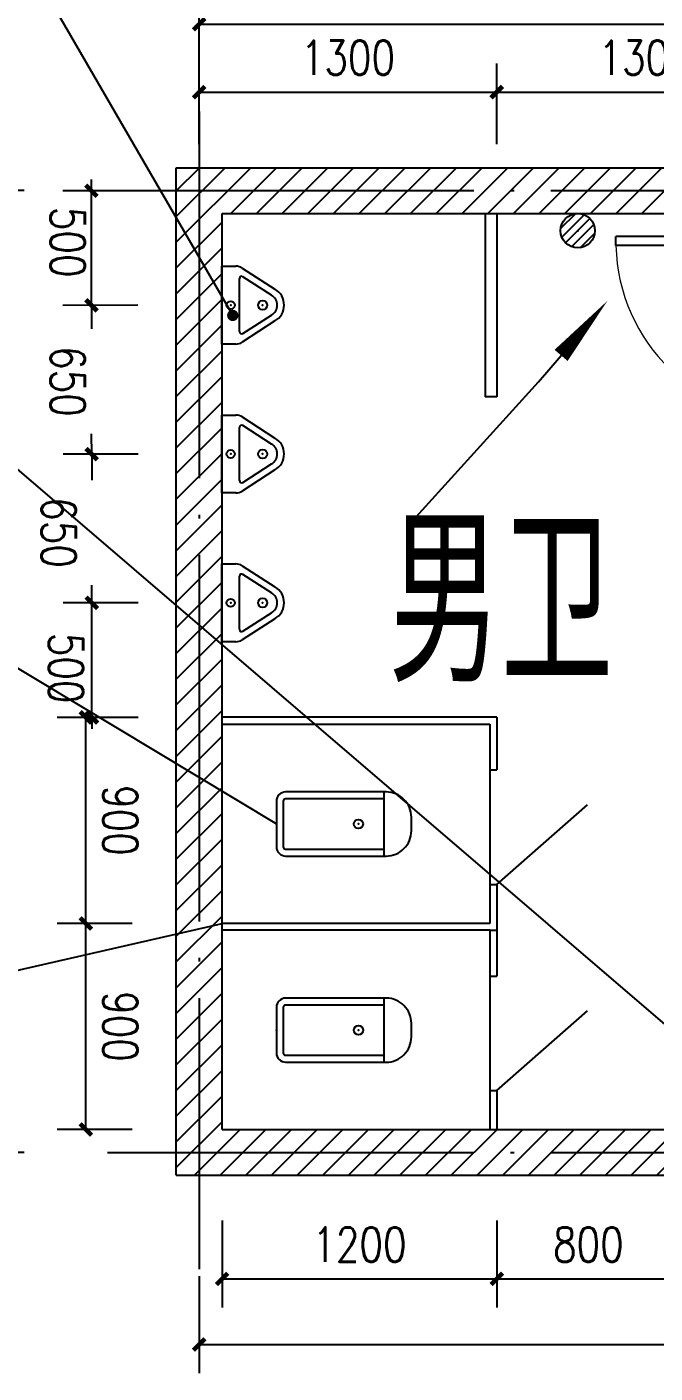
# Model space of a CAD drawing. Header units: millimetres. Extents: x 591771 to 1936534, y -622016 to 355666.
# Drawn here: x 729774 to 735262, y 123641 to 135399 of the extents above; entities that cross this region are included whole.
import ezdxf

# ---------------------------------------------------------------- set-up
doc = ezdxf.new("R2010")
doc.units = ezdxf.units.MM
doc.header["$LTSCALE"] = 80
doc.linetypes.add('DOTE', pattern=[2.42, 2, -0.2, 0.02, -0.2])
for name, color, linetype in [('\\M+5BDA8-\\M+5B3DF\\M+5B4E7', 3, 'Continuous'), ('\\M+5BDA8-\\M+5BDE0\\M+5BEDF', 6, 'Continuous'), ('\\M+5BDA8-\\M+5C3C5', 4, 'Continuous'), ('\\M+5BDA8-\\M+5C3C5\\M+5B4B0\\M+5B1E0\\M+5BAC5', 7, 'Continuous'), ('\\M+5BDA8-\\M+5C7BD-\\M+5D7A9', 31, 'Continuous'), ('\\M+5BDA8-\\M+5D2FD\\M+5B3F6', 3, 'Continuous'), ('\\M+5BDA8-\\M+5D6E1', 17, 'DOTE'), ('\\M+5C1A2\\M+5C3E6\\M+5CFDF\\M+5CCF51', 7, 'Continuous'), ('\\M+5C1A2\\M+5C3E6\\M+5CFF4\\M+5CCF53', 252, 'Continuous'), ('PUB_TEXT', 7, 'Continuous')]:
    doc.layers.add(name, color=color, linetype=linetype)
doc.styles.add('_HZTXT', font='txt.shx', dxfattribs={"width": 0.8, "bigfont": 'hztxt.shx'})
doc.styles.add('A-WIN-LABEL', font='SIMPLEX', dxfattribs={"bigfont": 'GBCBIG'})
doc.styles.add('DIM_FONT', font='SIMPLEX.shx', dxfattribs={"width": 0.8})
doc.dimstyles.new('DIMN50', dxfattribs={"dimscale": 0.5, "dimtxt": 300, "dimasz": 100, "dimexe": 250, "dimexo": 300, "dimgap": 150, "dimtad": 1, "dimdec": 0, "dimzin": 0, "dimdsep": 46, "dimtxsty": 'DIM_FONT', "dimblk": 'ARCHTICK', "dimcen": 0.09, "dimclrt": 7, "dimazin": 2, "dimtfac": 1, "dimtdec": 0, "dimtix": 1, "dimtmove": 2, "dimatfit": 3, "dimldrblk": 'ARCHTICK', "dimfxl": 0, "dimtolj": 1, "dimtzin": 0, "dimarcsym": 0})
pattern_1 = [(45, (5890.33, 1998.77), (-56.126601, 56.126601), [])]

# ---------------------------------------------------------------- blocks, each defined once
blk = doc.blocks.new('\\M+5B6FE\\M+5CEAC\\M+5C3C5\\M+5BFE2$\\M+5CFB5\\M+5CDB3\\M+5CDBC\\M+5BFE2$00000107')
at = {"color": 0}
for p, q in [((0.45, 0.975), (0.5, 0.975)), ((0.45, 0), (0.45, 0.975)), ((0.5, 0), (0.5, 0.975)), ((0.5, 0), (0.45, 0))]:
    blk.add_line(p, q, dxfattribs=at)
at = {"color": 0, "lineweight": 13}
blk.add_arc((0.475, 0), 0.975, 91.46928, 180, dxfattribs=at)
blk = doc.blocks.new('\\M+5BDE0\\M+5BEDF\\M+5BFE2$\\M+5CFB5\\M+5CDB3\\M+5CDBC\\M+5BFE2$00000006')
for p, q in [((-74.2, 10.6), (-10.6, 74.2)), ((-69.8, -27.4), (27.4, 69.8)), ((-53, -53), (53, 53)), ((-27.4, -69.8), (69.8, 27.4)), ((10.6, -74.2), (74.2, -10.6))]:
    blk.add_line(p, q)
blk.add_circle((0, 0), 75)
blk.add_point((0, 0))
blk = doc.blocks.new('\\M+5BDE0\\M+5BEDF\\M+5BFE2$\\M+5CFB5\\M+5CDB3\\M+5CDBC\\M+5BFE2$00000054')
at = {"color": 0}
for p, q in [((-124.2, -91.5, 0), (-43.3, -215.6, 0)), ((-115.8, -76, 0), (115.8, -76, 0)), ((43.3, -215.6, 0), (124.2, -91.5, 0))]:
    blk.add_line(p, q, dxfattribs=at)
at = {"color": 0, "elevation": 0}
blk.add_lwpolyline([(69.3, -230.6, -0.57735), (-69.3, -230.6), (-161.9, -88.4, -0.145378), (-170, -61.1), (-170, 0), (170, 0), (170, -61.1, -0.145378), (161.9, -88.4)], format="xyb", close=True, dxfattribs=at)
at = {"color": 0}
for centre, radius in [((0, -38, 0), 17.7), ((0, -177, 0), 20)]:
    blk.add_circle(centre, radius, dxfattribs=at)
for centre, radius, start, end in [((-115.8, -86, 0), 10, 90, 213.0863), ((115.8, -86, 0), 10, 326.9137, 90), ((0, -190.6, 0), 50, 210, 330)]:
    blk.add_arc(centre, radius, start, end, dxfattribs=at)
for p in [(0, -38, 0), (0, -177, 0)]:
    blk.add_point(p, dxfattribs=at)
blk = doc.blocks.new('_ArchTick')
at = {"color": 0, "linetype": 'ByBlock', "const_width": 0.4}
blk.add_lwpolyline([(-0.5, -0.5), (0.5, 0.5)], dxfattribs=at)
blk = doc.blocks.new('*D888')
at = {"layer": '\\M+5BDA8-\\M+5B3DF\\M+5B4E7', "color": 0, "lineweight": -2, "transparency": 16777216}
for p, q in [((748632.7, 130072.6), (748632.7, 130579.7)), ((751232.8, 130072.6), (751232.8, 130579.7)), ((748632.7, 130454.7), (751232.8, 130454.7))]:
    blk.add_line(p, q, dxfattribs=at)
at = {"layer": 'Defpoints', "color": 0, "transparency": 16777216}
for p in [(751232.8, 130454.7), (748632.7, 129922.6), (751232.8, 129922.6)]:
    blk.add_point(p, dxfattribs=at)
at = {"layer": '\\M+5BDA8-\\M+5B3DF\\M+5B4E7', "color": 0, "lineweight": -2, "transparency": 16777216, "xscale": 50, "yscale": 50, "zscale": 50, "rotation": 180}
blk.add_blockref('_ArchTick', (748632.7, 130454.7), dxfattribs=at)
at = {"layer": '\\M+5BDA8-\\M+5B3DF\\M+5B4E7', "color": 0, "lineweight": -2, "transparency": 16777216, "xscale": 50, "yscale": 50, "zscale": 50}
blk.add_blockref('_ArchTick', (751232.8, 130454.7), dxfattribs=at)
at = {"layer": '\\M+5BDA8-\\M+5B3DF\\M+5B4E7', "color": 7, "transparency": 16777216, "insert": (749932.8, 130604.7), "char_height": 150, "attachment_point": 5, "style": 'DIM_FONT'}
blk.add_mtext('\\A1;2600', dxfattribs=at)
blk = doc.blocks.new('*D889')
at = {"layer": '\\M+5BDA8-\\M+5B3DF\\M+5B4E7', "color": 0, "lineweight": -2, "transparency": 16777216}
for p, q in [((747868, 129727.8), (747458.2, 129727.8)), ((747583.2, 125527.8), (747583.2, 129727.8)), ((747868, 125527.8), (747458.2, 125527.8))]:
    blk.add_line(p, q, dxfattribs=at)
at = {"layer": 'Defpoints', "color": 0, "transparency": 16777216}
for p in [(747583.2, 129727.8), (748018, 129727.8), (748018, 125527.8)]:
    blk.add_point(p, dxfattribs=at)
at = {"layer": '\\M+5BDA8-\\M+5B3DF\\M+5B4E7', "color": 0, "lineweight": -2, "transparency": 16777216, "xscale": 50, "yscale": 50, "zscale": 50}
for p, rotation in [((747583.2, 129727.8), 90), ((747583.2, 125527.8), 270)]:
    blk.add_blockref('_ArchTick', p, dxfattribs=dict(at, rotation=rotation))
at = {"layer": '\\M+5BDA8-\\M+5B3DF\\M+5B4E7', "color": 7, "transparency": 16777216, "insert": (747433.2, 127627.8), "char_height": 150, "attachment_point": 5, "rotation": 90, "style": 'DIM_FONT'}
blk.add_mtext('\\A1;4200', dxfattribs=at)
blk = doc.blocks.new('\\M+5BDE0\\M+5BEDF\\M+5BFE2$\\M+5CFB5\\M+5CDB3\\M+5CDBC\\M+5BFE2$00000035')
at = {"color": 0}
for p, q in [((-109.8, -40, 0), (-109.8, -469.7, 0)), ((99.8, -30, 0), (-99.8, -30, 0)), ((109.8, -469.7, 0), (109.8, -40, 0))]:
    blk.add_line(p, q, dxfattribs=at)
at = {"color": 0, "elevation": 0}
blk.add_lwpolyline([(99.8, 0), (-99.8, 0, 0.414214), (-139.8, -40), (-139.8, -479.7, 0.414214), (-29.8, -589.7), (29.8, -589.7, 0.414214), (139.8, -479.7), (139.8, -40, 0.414214)], format="xyb", close=True, dxfattribs=at)
blk.add_lwpolyline([(139.8, -469.7), (-139.8, -469.7)], dxfattribs=at)
at = {"color": 0}
blk.add_circle((0, -358.6, 0), 20, dxfattribs=at)
for centre, start, end in [((-99.8, -40, 0), 90, 180), ((99.8, -40, 0), 0, 90)]:
    blk.add_arc(centre, 10, start, end, dxfattribs=at)
for p in [(0, 0), (0, -358.6, 0)]:
    blk.add_point(p, dxfattribs=at)
blk = doc.blocks.new('*D890')
at = {"layer": '\\M+5BDA8-\\M+5B3DF\\M+5B4E7', "color": 0, "lineweight": -2, "transparency": 16777216}
for p, q in [((748340.1, 126527.4), (748012.6, 126527.4)), ((748137.6, 125627.6), (748137.6, 126527.4)), ((748340.1, 125627.6), (748012.6, 125627.6))]:
    blk.add_line(p, q, dxfattribs=at)
at = {"layer": 'Defpoints', "color": 0, "transparency": 16777216}
for p in [(748137.6, 126527.4), (748490.1, 126527.4), (748490.1, 125627.6)]:
    blk.add_point(p, dxfattribs=at)
at = {"layer": '\\M+5BDA8-\\M+5B3DF\\M+5B4E7', "color": 0, "lineweight": -2, "transparency": 16777216, "xscale": 50, "yscale": 50, "zscale": 50}
for p, rotation in [((748137.6, 126527.4), 90.00009546246137), ((748137.6, 125627.6), 270.0000954624613)]:
    blk.add_blockref('_ArchTick', p, dxfattribs=dict(at, rotation=rotation))
at = {"layer": '\\M+5BDA8-\\M+5B3DF\\M+5B4E7', "color": 7, "transparency": 16777216, "insert": (748287.6, 126077.5), "char_height": 150, "attachment_point": 5, "rotation": 270.0001, "style": 'DIM_FONT'}
blk.add_mtext('\\A1;900', dxfattribs=at)
blk = doc.blocks.new('*D891')
at = {"layer": '\\M+5BDA8-\\M+5B3DF\\M+5B4E7', "color": 0, "lineweight": -2, "transparency": 16777216}
for p, q in [((748340.1, 127427.3), (748012.6, 127427.3)), ((748137.6, 126527.4), (748137.6, 127427.3)), ((748340.1, 126527.4), (748012.6, 126527.4))]:
    blk.add_line(p, q, dxfattribs=at)
at = {"layer": 'Defpoints', "color": 0, "transparency": 16777216}
for p in [(748137.6, 127427.3), (748490.1, 127427.3), (748490.1, 126527.4)]:
    blk.add_point(p, dxfattribs=at)
at = {"layer": '\\M+5BDA8-\\M+5B3DF\\M+5B4E7', "color": 0, "lineweight": -2, "transparency": 16777216, "xscale": 50, "yscale": 50, "zscale": 50}
for p, rotation in [((748137.6, 127427.3), 90.00009546246363), ((748137.6, 126527.4), 270.0000954624637)]:
    blk.add_blockref('_ArchTick', p, dxfattribs=dict(at, rotation=rotation))
at = {"layer": '\\M+5BDA8-\\M+5B3DF\\M+5B4E7', "color": 7, "transparency": 16777216, "insert": (748287.6, 126977.4), "char_height": 150, "attachment_point": 5, "rotation": 270.0001, "style": 'DIM_FONT'}
blk.add_mtext('\\A1;900', dxfattribs=at)
blk = doc.blocks.new('*D892')
at = {"layer": '\\M+5BDA8-\\M+5B3DF\\M+5B4E7', "color": 0, "lineweight": -2, "transparency": 16777216}
for p, q in [((748366.3, 127927.7), (748038.8, 127927.4)), ((748163.8, 127927.5), (748163.7, 127977.5)), ((748164.3, 127427.3), (748163.8, 127927.5)), ((748366.8, 127427.5), (748039.3, 127427.2)), ((748164.3, 127427.3), (748164.3, 127377.3))]:
    blk.add_line(p, q, dxfattribs=at)
at = {"layer": 'Defpoints', "color": 0, "transparency": 16777216}
for p in [(748163.8, 127927.5), (748516.3, 127927.9), (748516.8, 127427.7)]:
    blk.add_point(p, dxfattribs=at)
at = {"layer": '\\M+5BDA8-\\M+5B3DF\\M+5B4E7', "color": 0, "lineweight": -2, "transparency": 16777216, "xscale": 50, "yscale": 50, "zscale": 50}
for p, rotation in [((748163.8, 127927.5), 270.0582025422057), ((748164.3, 127427.3), 90.05820254220565)]:
    blk.add_blockref('_ArchTick', p, dxfattribs=dict(at, rotation=rotation))
at = {"layer": '\\M+5BDA8-\\M+5B3DF\\M+5B4E7', "color": 7, "transparency": 16777216, "insert": (748050.8, 127642.3), "char_height": 150, "attachment_point": 5, "rotation": 270.0582, "style": 'DIM_FONT'}
blk.add_mtext('\\A1;500', dxfattribs=at)
blk = doc.blocks.new('*D893')
at = {"layer": '\\M+5BDA8-\\M+5B3DF\\M+5B4E7', "color": 0, "lineweight": -2, "transparency": 16777216}
for p, q in [((748365.7, 128577.2), (748038.1, 128576.9)), ((748163.1, 128577), (748163.2, 128463.8)), ((748163.8, 127927.5), (748163.7, 128005.2)), ((748366.3, 127927.7), (748038.8, 127927.4))]:
    blk.add_line(p, q, dxfattribs=at)
at = {"layer": 'Defpoints', "color": 0, "transparency": 16777216}
for p in [(748163.1, 128577), (748515.7, 128577.4), (748516.3, 127927.9)]:
    blk.add_point(p, dxfattribs=at)
at = {"layer": '\\M+5BDA8-\\M+5B3DF\\M+5B4E7', "color": 0, "lineweight": -2, "transparency": 16777216, "xscale": 50, "yscale": 50, "zscale": 50}
for p, rotation in [((748163.1, 128577), 90.05820254219427), ((748163.8, 127927.5), 270.0582025421942)]:
    blk.add_blockref('_ArchTick', p, dxfattribs=dict(at, rotation=rotation))
at = {"layer": '\\M+5BDA8-\\M+5B3DF\\M+5B4E7', "color": 7, "transparency": 16777216, "insert": (748018.8, 128234.3), "char_height": 150, "attachment_point": 5, "rotation": 270.0582, "style": 'DIM_FONT'}
blk.add_mtext('\\A1;650', dxfattribs=at)
blk = doc.blocks.new('*D894')
at = {"layer": '\\M+5BDA8-\\M+5B3DF\\M+5B4E7', "color": 0, "lineweight": -2, "transparency": 16777216}
for p, q in [((748365, 129227.1), (748037.5, 129226.7)), ((748162.5, 129226.9), (748162.6, 129123.8)), ((748163.1, 128577), (748163, 128665.2)), ((748365.7, 128577.2), (748038.1, 128576.9))]:
    blk.add_line(p, q, dxfattribs=at)
at = {"layer": 'Defpoints', "color": 0, "transparency": 16777216}
for p in [(748162.5, 129226.9), (748515, 129227.2), (748515.7, 128577.4)]:
    blk.add_point(p, dxfattribs=at)
at = {"layer": '\\M+5BDA8-\\M+5B3DF\\M+5B4E7', "color": 0, "lineweight": -2, "transparency": 16777216, "xscale": 50, "yscale": 50, "zscale": 50}
for p, rotation in [((748162.5, 129226.9), 90.05820254218413), ((748163.1, 128577), 270.0582025421841)]:
    blk.add_blockref('_ArchTick', p, dxfattribs=dict(at, rotation=rotation))
at = {"layer": '\\M+5BDA8-\\M+5B3DF\\M+5B4E7', "color": 7, "transparency": 16777216, "insert": (748058.8, 128894.4), "char_height": 150, "attachment_point": 5, "rotation": 270.0582, "style": 'DIM_FONT'}
blk.add_mtext('\\A1;650', dxfattribs=at)
blk = doc.blocks.new('*D895')
at = {"layer": '\\M+5BDA8-\\M+5B3DF\\M+5B4E7', "color": 0, "lineweight": -2, "transparency": 16777216}
for p, q in [((748161.9, 129727), (748161.9, 129777)), ((748364.5, 129727.2), (748036.9, 129726.8)), ((748162.5, 129226.9), (748161.9, 129727)), ((748365, 129227.1), (748037.5, 129226.7)), ((748162.5, 129226.9), (748162.5, 129176.9))]:
    blk.add_line(p, q, dxfattribs=at)
at = {"layer": 'Defpoints', "color": 0, "transparency": 16777216}
for p in [(748161.9, 129727), (748514.5, 129727.3), (748515, 129227.2)]:
    blk.add_point(p, dxfattribs=at)
at = {"layer": '\\M+5BDA8-\\M+5B3DF\\M+5B4E7', "color": 0, "lineweight": -2, "transparency": 16777216, "xscale": 50, "yscale": 50, "zscale": 50}
for p, rotation in [((748161.9, 129727), 270.0582025422014), ((748162.5, 129226.9), 90.05820254220139)]:
    blk.add_blockref('_ArchTick', p, dxfattribs=dict(at, rotation=rotation))
at = {"layer": '\\M+5BDA8-\\M+5B3DF\\M+5B4E7', "color": 7, "transparency": 16777216, "insert": (748058.8, 129502.4), "char_height": 150, "attachment_point": 5, "rotation": 270.0582, "style": 'DIM_FONT'}
blk.add_mtext('\\A1;500', dxfattribs=at)
blk = doc.blocks.new('*D896')
at = {"layer": '\\M+5BDA8-\\M+5B3DF\\M+5B4E7', "color": 0, "lineweight": -2, "transparency": 16777216}
for p, q in [((748632.7, 129930.5), (748632.7, 130283.1)), ((749932.5, 129930.5), (749932.5, 130283.1)), ((748632.7, 130158.1), (749932.5, 130158.1))]:
    blk.add_line(p, q, dxfattribs=at)
at = {"layer": 'Defpoints', "color": 0, "transparency": 16777216}
for p in [(749932.5, 130158.1), (748632.7, 129780.5), (749932.5, 129780.5)]:
    blk.add_point(p, dxfattribs=at)
at = {"layer": '\\M+5BDA8-\\M+5B3DF\\M+5B4E7', "color": 0, "lineweight": -2, "transparency": 16777216, "xscale": 50, "yscale": 50, "zscale": 50, "rotation": 180}
blk.add_blockref('_ArchTick', (748632.7, 130158.1), dxfattribs=at)
at = {"layer": '\\M+5BDA8-\\M+5B3DF\\M+5B4E7', "color": 0, "lineweight": -2, "transparency": 16777216, "xscale": 50, "yscale": 50, "zscale": 50}
blk.add_blockref('_ArchTick', (749932.5, 130158.1), dxfattribs=at)
at = {"layer": '\\M+5BDA8-\\M+5B3DF\\M+5B4E7', "color": 7, "transparency": 16777216, "insert": (749282.6, 130308.1), "char_height": 150, "attachment_point": 5, "style": 'DIM_FONT'}
blk.add_mtext('\\A1;1300', dxfattribs=at)
blk = doc.blocks.new('*D897')
at = {"layer": '\\M+5BDA8-\\M+5B3DF\\M+5B4E7', "color": 0, "lineweight": -2, "transparency": 16777216}
for p, q in [((749932.5, 129930.5), (749932.5, 130283.1)), ((751232.7, 129930.5), (751232.7, 130283.1)), ((749932.5, 130158.1), (751232.7, 130158.1))]:
    blk.add_line(p, q, dxfattribs=at)
at = {"layer": 'Defpoints', "color": 0, "transparency": 16777216}
for p in [(751232.7, 130158.1), (749932.5, 129780.5), (751232.7, 129780.5)]:
    blk.add_point(p, dxfattribs=at)
at = {"layer": '\\M+5BDA8-\\M+5B3DF\\M+5B4E7', "color": 0, "lineweight": -2, "transparency": 16777216, "xscale": 50, "yscale": 50, "zscale": 50, "rotation": 180}
blk.add_blockref('_ArchTick', (749932.5, 130158.1), dxfattribs=at)
at = {"layer": '\\M+5BDA8-\\M+5B3DF\\M+5B4E7', "color": 0, "lineweight": -2, "transparency": 16777216, "xscale": 50, "yscale": 50, "zscale": 50}
blk.add_blockref('_ArchTick', (751232.7, 130158.1), dxfattribs=at)
at = {"layer": '\\M+5BDA8-\\M+5B3DF\\M+5B4E7', "color": 7, "transparency": 16777216, "insert": (750582.6, 130308.1), "char_height": 150, "attachment_point": 5, "style": 'DIM_FONT'}
blk.add_mtext('\\A1;1300', dxfattribs=at)
blk = doc.blocks.new('*D898')
at = {"layer": '\\M+5BDA8-\\M+5B3DF\\M+5B4E7', "color": 0, "lineweight": -2, "transparency": 16777216}
for p, q in [((748732.7, 125229.5), (748732.7, 124850.3)), ((749932.8, 125229.5), (749932.8, 124850.3)), ((748732.7, 124975.3), (749932.8, 124975.3))]:
    blk.add_line(p, q, dxfattribs=at)
at = {"layer": 'Defpoints', "color": 0, "transparency": 16777216}
for p in [(748732.7, 125379.5), (749932.8, 125379.5), (749932.8, 124975.3)]:
    blk.add_point(p, dxfattribs=at)
at = {"layer": '\\M+5BDA8-\\M+5B3DF\\M+5B4E7', "color": 0, "lineweight": -2, "transparency": 16777216, "xscale": 50, "yscale": 50, "zscale": 50, "rotation": 180}
blk.add_blockref('_ArchTick', (748732.7, 124975.3), dxfattribs=at)
at = {"layer": '\\M+5BDA8-\\M+5B3DF\\M+5B4E7', "color": 0, "lineweight": -2, "transparency": 16777216, "xscale": 50, "yscale": 50, "zscale": 50}
blk.add_blockref('_ArchTick', (749932.8, 124975.3), dxfattribs=at)
at = {"layer": '\\M+5BDA8-\\M+5B3DF\\M+5B4E7', "color": 7, "transparency": 16777216, "insert": (749332.8, 125125.3), "char_height": 150, "attachment_point": 5, "style": 'DIM_FONT'}
blk.add_mtext('\\A1;1200', dxfattribs=at)
blk = doc.blocks.new('*D899')
at = {"layer": '\\M+5BDA8-\\M+5B3DF\\M+5B4E7', "color": 0, "lineweight": -2, "transparency": 16777216}
for p, q in [((749932.8, 125229.5), (749932.8, 124850.3)), ((750732.8, 125229.5), (750732.8, 124850.3)), ((749932.8, 124975.3), (750732.8, 124975.3))]:
    blk.add_line(p, q, dxfattribs=at)
at = {"layer": 'Defpoints', "color": 0, "transparency": 16777216}
for p in [(749932.8, 125379.5), (750732.8, 125379.5), (750732.8, 124975.3)]:
    blk.add_point(p, dxfattribs=at)
at = {"layer": '\\M+5BDA8-\\M+5B3DF\\M+5B4E7', "color": 0, "lineweight": -2, "transparency": 16777216, "xscale": 50, "yscale": 50, "zscale": 50, "rotation": 180}
blk.add_blockref('_ArchTick', (749932.8, 124975.3), dxfattribs=at)
at = {"layer": '\\M+5BDA8-\\M+5B3DF\\M+5B4E7', "color": 0, "lineweight": -2, "transparency": 16777216, "xscale": 50, "yscale": 50, "zscale": 50}
blk.add_blockref('_ArchTick', (750732.8, 124975.3), dxfattribs=at)
at = {"layer": '\\M+5BDA8-\\M+5B3DF\\M+5B4E7', "color": 7, "transparency": 16777216, "insert": (750332.8, 125125.3), "char_height": 150, "attachment_point": 5, "style": 'DIM_FONT'}
blk.add_mtext('\\A1;800', dxfattribs=at)
blk = doc.blocks.new('*D909')
at = {"layer": '\\M+5BDA8-\\M+5B3DF\\M+5B4E7', "color": 0, "lineweight": -2, "transparency": 16777216}
for p, q in [((748632.7, 124987.5), (748632.7, 124563.9)), ((754632.8, 124987.5), (754632.8, 124563.9)), ((748632.7, 124688.9), (754632.8, 124688.9))]:
    blk.add_line(p, q, dxfattribs=at)
at = {"layer": 'Defpoints', "color": 0, "transparency": 16777216}
for p in [(748632.7, 125137.5), (754632.8, 125137.5), (754632.8, 124688.9)]:
    blk.add_point(p, dxfattribs=at)
at = {"layer": '\\M+5BDA8-\\M+5B3DF\\M+5B4E7', "color": 0, "lineweight": -2, "transparency": 16777216, "xscale": 50, "yscale": 50, "zscale": 50, "rotation": 180}
blk.add_blockref('_ArchTick', (748632.7, 124688.9), dxfattribs=at)
at = {"layer": '\\M+5BDA8-\\M+5B3DF\\M+5B4E7', "color": 0, "lineweight": -2, "transparency": 16777216, "xscale": 50, "yscale": 50, "zscale": 50}
blk.add_blockref('_ArchTick', (754632.8, 124688.9), dxfattribs=at)
at = {"layer": '\\M+5BDA8-\\M+5B3DF\\M+5B4E7', "color": 7, "transparency": 16777216, "insert": (751632.7, 124838.9), "char_height": 150, "attachment_point": 5, "style": 'DIM_FONT'}
blk.add_mtext('\\A1;6000', dxfattribs=at)
blk = doc.blocks.new('wed')
at = {"layer": '\\M+5BDA8-\\M+5D2FD\\M+5B3F6'}
blk.add_hatch(color=256, dxfattribs=at).paths.add_polyline_path([(748804.4, 129182.7, 1), (748754.4, 129182.7, 1)], flags=17)
at = {"layer": '\\M+5C1A2\\M+5C3E6\\M+5CFF4\\M+5CCF53'}
h = blk.add_hatch(dxfattribs=at)
h.set_pattern_fill('ANSI31', color=256, scale=50, style=0)
h.set_pattern_definition(pattern_1)
h.paths.add_polyline_path([(751332.8, 129827.8), (748532.7, 129827.8), (748532.7, 125427.8), (748732.7, 125427.8), (748732.7, 129627.8), (751132.8, 129627.8), (751132.8, 129527.8), (751332.8, 129527.8), (751332.8, 129827.8)])
h = blk.add_hatch(dxfattribs=at)
h.set_pattern_fill('ANSI31', color=256, scale=50, style=0)
h.set_pattern_definition(pattern_1)
h.paths.add_polyline_path([(748732.7, 125427.8), (748732.7, 125427.8), (754732.8, 125427.8), (754732.8, 129827.8), (754532.8, 129827.8), (754532.8, 127427.8), (754432.8, 127427.8), (754432.8, 127227.8), (754532.8, 127227.8), (754532.8, 125627.8), (751332.8, 125627.8), (751332.8, 127227.8), (753632.8, 127227.8), (753632.8, 127427.8), (751332.8, 127427.8), (751332.8, 128727.8), (751132.8, 128727.8), (751132.8, 125627.8), (748732.7, 125627.8)])
at = {"layer": '\\M+5BDA8-\\M+5C7BD-\\M+5D7A9'}
for p, q in [((748532.7, 125427.8), (748532.7, 129827.8)), ((748532.7, 129827.8), (751332.8, 129827.8)), ((748732.7, 125627.8), (748732.7, 129627.8)), ((748732.7, 129627.8), (751132.8, 129627.8)), ((748732.7, 125627.8), (754532.8, 125627.8)), ((748532.7, 125427.8), (754732.8, 125427.8))]:
    blk.add_line(p, q, dxfattribs=at)
at = {"layer": '\\M+5BDA8-\\M+5D2FD\\M+5B3F6'}
for p, q in [((748781, 129181, 0), (747816.8, 130845.9, 0)), ((747127.8, 128070.9, 0), (748969.8, 126961.8, 0)), ((747102.3, 126153.5, 0), (748732.7, 126527.7, 0))]:
    blk.add_line(p, q, dxfattribs=at)
at = {"layer": '\\M+5BDA8-\\M+5D6E1', "ltscale": 10}
for p, q in [((748632.7, 130072.6, 0), (748632.7, 125017.4, 0)), ((748232.7, 129727.8, 0), (755032.8, 129727.8, 0)), ((748232.7, 125527.8, 0), (755032.8, 125527.8, 0))]:
    blk.add_line(p, q, dxfattribs=at)
at = {"layer": '\\M+5C1A2\\M+5C3E6\\M+5CFDF\\M+5CCF51'}
for p, q in [((749882.5, 129627.8, 0), (749882.5, 128827.8, 0)), ((749932.5, 129627.8, 0), (749932.5, 129127.8, 0)), ((749932.5, 129127.8, 0), (749932.5, 128827.8, 0)), ((749932.5, 128827.8, 0), (749882.5, 128827.8, 0)), ((749932.8, 127427.6, 0), (748732.7, 127427.6, 0)), ((748732.7, 127397.8, 0), (749902.8, 127397.6, 0)), ((749902.8, 127397.6, 0), (749902.8, 126527.7, 0)), ((749932.8, 127427.6, 0), (749932.8, 127197.6, 0)), ((749902.8, 127197.6, 0), (749932.8, 127197.6, 0)), ((749932.8, 126697.6, 0), (750328.9, 127046.1, 0)), ((749902.8, 126697.6, 0), (749932.8, 126697.6, 0)), ((749932.8, 126697.6, 0), (749932.8, 126297.6, 0)), ((749902.8, 126527.7, 0), (748732.7, 126527.7, 0)), ((749902.8, 126497.6, 0), (748732.7, 126497.6, 0)), ((749902.8, 126497.6, 0), (749902.8, 125627.8, 0)), ((749902.8, 126497.6, 0), (749932.8, 126497.6, 0)), ((749902.8, 126297.6, 0), (749932.8, 126297.6, 0)), ((749932.8, 125797.6, 0), (750328.9, 126146.1, 0)), ((749902.8, 125797.6, 0), (749932.8, 125797.6, 0)), ((749932.8, 125797.6, 0), (749932.8, 125627.8, 0))]:
    blk.add_line(p, q, dxfattribs=at)
at = {"layer": '\\M+5BDA8-\\M+5BDE0\\M+5BEDF'}
blk.add_blockref('\\M+5BDE0\\M+5BEDF\\M+5BFE2$\\M+5CFB5\\M+5CDB3\\M+5CDBC\\M+5BFE2$00000006', (750286.6, 129552.6, 0), dxfattribs=at)
at = {"layer": '\\M+5BDA8-\\M+5BDE0\\M+5BEDF', "yscale": 1.003703703703704, "rotation": 89.99999996011277}
for p in [(748732.2, 129227.7, 0), (748732.2, 128577.7, 0), (748732.2, 127927.7, 0)]:
    blk.add_blockref('\\M+5BDE0\\M+5BEDF\\M+5BFE2$\\M+5CFB5\\M+5CDB3\\M+5CDBC\\M+5BFE2$00000054', p, dxfattribs=at)
at = {"layer": '\\M+5BDA8-\\M+5BDE0\\M+5BEDF', "rotation": 90}
for p in [(748969.8, 126961.8, 0), (748969.9, 126061.5, 0)]:
    blk.add_blockref('\\M+5BDE0\\M+5BEDF\\M+5BFE2$\\M+5CFB5\\M+5CDB3\\M+5CDBC\\M+5BFE2$00000035', p, dxfattribs=at)
at = {"layer": '\\M+5BDA8-\\M+5C3C5'}
ref = blk.add_blockref('\\M+5B6FE\\M+5CEAC\\M+5C3C5\\M+5BFE2$\\M+5CFB5\\M+5CDB3\\M+5CDBC\\M+5BFE2$00000107', (751232.8, 129127.8), dxfattribs=dict(at, xscale=-800, yscale=-800, zscale=200, rotation=270.0000000000008))
ref.add_attrib('A', 'M3', (751682.2, 129032.8), dxfattribs={"layer": '\\M+5BDA8-\\M+5C3C5\\M+5B4B0\\M+5B1E0\\M+5BAC5', "height": 148.75, "rotation": 90, "style": 'A-WIN-LABEL', "width": 0.705882})
at = {"layer": 'PUB_TEXT', "lineweight": 25, "style": '_HZTXT', "width": 0.7}
blk.add_text('男卫', height=700, dxfattribs=at).set_placement((749460.9, 127581.3, 0))
at = {"layer": '\\M+5BDA8-\\M+5B3DF\\M+5B4E7'}
for p1, p2, distance, picture, middle in [((748632.7, 129922.6), (751232.8, 129922.6), 532.2, '*D888', (749932.8, 130604.7)), ((748632.7, 129780.5), (749932.5, 129780.5), 377.5, '*D896', (749282.6, 130308.1)), ((749932.5, 129780.5), (751232.7, 129780.5), 377.5, '*D897', (750582.6, 130308.1)), ((748018, 125527.8), (748018, 129727.8), 434.8, '*D889', (747433.2, 127627.8)), ((748490.1, 126527.4), (748490.1, 127427.3), 352.5, '*D891', (748287.6, 126977.4)), ((748490.1, 125627.6), (748490.1, 126527.4), 352.5, '*D890', (748287.6, 126077.5)), ((748732.7, 125379.5), (749932.8, 125379.5), -404.2, '*D898', (749332.8, 125125.3)), ((749932.8, 125379.5), (750732.8, 125379.5), -404.2, '*D899', (750332.8, 125125.3)), ((748632.7, 125137.5), (754632.8, 125137.5), -448.6, '*D909', (751632.7, 124838.9))]:
    dim = blk.add_aligned_dim(p1=p1, p2=p2, distance=distance, dimstyle='DIMN50', dxfattribs=at)
    dim.commit()
    dim.dimension.update_dxf_attribs({"geometry": picture, "text_midpoint": middle})
for base, p1, p2, picture, middle in [((748161.9, 129727), (748515, 129227.2), (748514.5, 129727.3), '*D895', (748058.8, 129502.4)), ((748162.5, 129226.9), (748515.7, 128577.4), (748515, 129227.2), '*D894', (748058.8, 128894.4)), ((748163.1, 128577), (748516.3, 127927.9), (748515.7, 128577.4), '*D893', (748018.8, 128234.3)), ((748163.8, 127927.5), (748516.8, 127427.7), (748516.3, 127927.9), '*D892', (748050.8, 127642.3))]:
    dim = blk.add_linear_dim(base=base, p1=p1, p2=p2, angle=90.0582, dimstyle='DIMN50', dxfattribs=at)
    dim.commit()
    dim.dimension.update_dxf_attribs({"geometry": picture, "text_midpoint": middle, "dimtype": 161})

msp = doc.modelspace()

# ---------------------------------------------------------------- linework, layer by layer
at = {"layer": '\\M+5BDA8-\\M+5B3DF\\M+5B4E7'}
msp.add_line((733144.4, 131088.4, 0), (734242.9, 132299.1, 0), dxfattribs=at)
at = {"layer": '\\M+5BDA8-\\M+5B3DF\\M+5B4E7', "elevation": 0}
msp.add_lwpolyline([(734441.1, 132529.6, 150, 0, 0), (734845.7, 133006, 0, 0, 0)], format="xyseb", dxfattribs=at)
msp.add_lwpolyline([(734242.9, 132299.1), (734639.3, 132760)], dxfattribs=at)
at = {"layer": '\\M+5BDA8-\\M+5D2FD\\M+5B3F6'}
msp.add_line((735692.2, 126390.4, 0), (727947.8, 133031.7, 0), dxfattribs=at)

# ---------------------------------------------------------------- block references
at = {"layer": '\\M+5C1A2\\M+5C3E6\\M+5CFDF\\M+5CCF51', "xscale": 2, "yscale": 2, "zscale": 2}
msp.add_blockref('wed', (-765986.2, -125486.7), dxfattribs=at)

doc.saveas('drawing.dxf')
